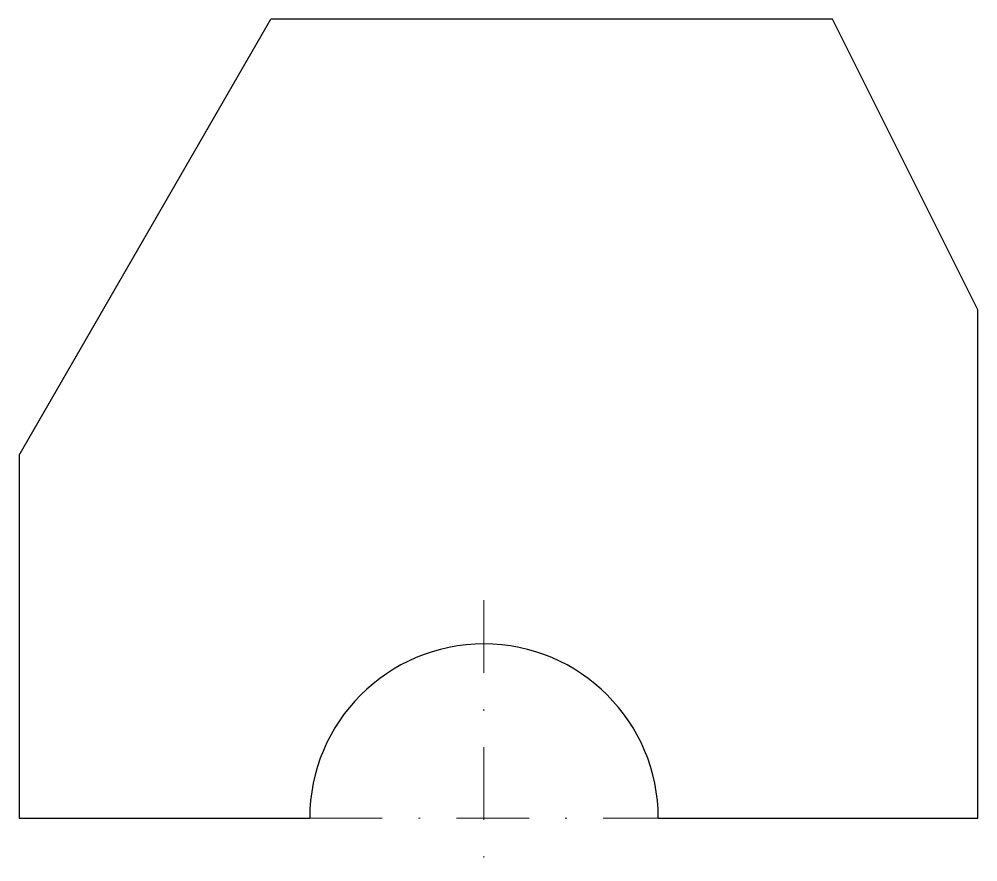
# Model space of a CAD drawing. Header units: inches. Extents: x 0 to 66, y -3 to 55.
import ezdxf

# ---------------------------------------------------------------- set-up
doc = ezdxf.new("R2010")
doc.units = ezdxf.units.IN
doc.header["$LTSCALE"] = 10
doc.header["$MEASUREMENT"] = 0
doc.linetypes.add('DASHDOT', pattern=[1, 0.5, -0.25, 0, -0.25])
doc.layers.add('BLU', color=5, linetype='Continuous', lineweight=30)
doc.layers.add('RED', color=1, linetype='DASHDOT', lineweight=20)

msp = doc.modelspace()

# ---------------------------------------------------------------- linework, layer by layer
at = {"layer": 'BLU'}
for p, q in [((0, 25), (17.321, 55)), ((56, 55), (17.321, 55)), ((66, 35), (56, 55)), ((66, 0), (66, 35)), ((0, 25), (0, 0)), ((0, 0), (20, 0)), ((44, 0), (66, 0))]:
    msp.add_line(p, q, dxfattribs=at)
msp.add_arc((32, 0), 12, 0, 180, dxfattribs=at)
at = {"layer": 'RED'}
for p, q in [((32, 15), (32, -3)), ((20, 0), (44, 0))]:
    msp.add_line(p, q, dxfattribs=at)

doc.saveas('drawing.dxf')
